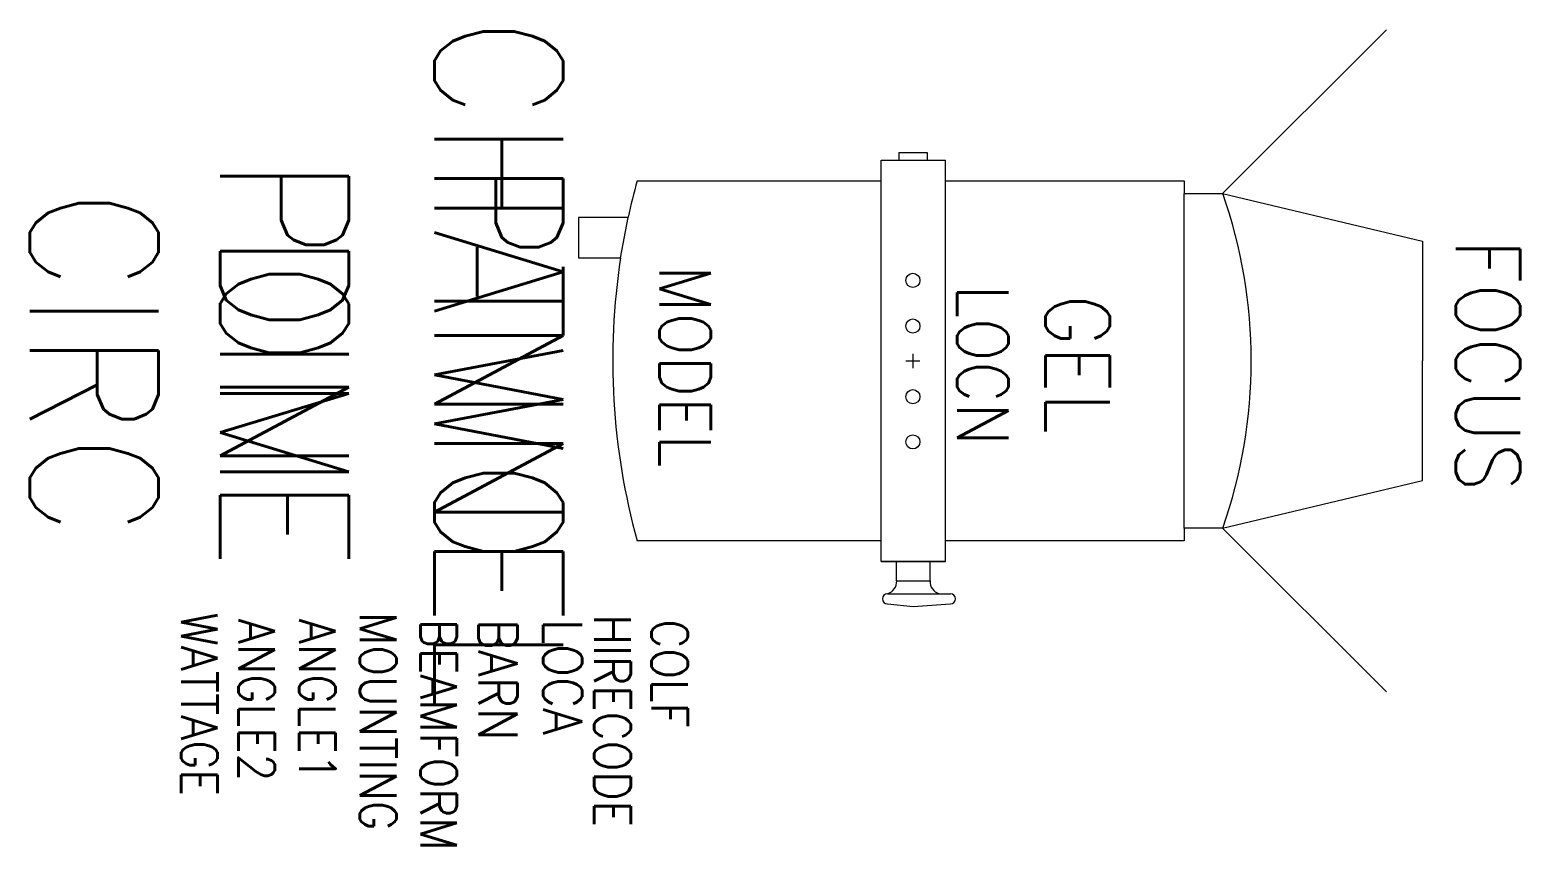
# Model space of a CAD drawing. Extents: x -1087 to 71, y -2336 to -1702.
import ezdxf
from ezdxf.enums import TextEntityAlignment as Align

# ---------------------------------------------------------------- set-up
doc = ezdxf.new("R2010")
doc.units = 0
doc.header["$MEASUREMENT"] = 0
doc.layers.get('0').update_dxf_attribs({"linetype": 'CONTINUOUS'})
for name, color, linetype in [('CHANNEL', 3, 'CONTINUOUS'), ('CIRC', 6, 'CONTINUOUS'), ('DIMMER', 4, 'CONTINUOUS'), ('FOCUS', 2, 'CONTINUOUS'), ('GEL', 1, 'CONTINUOUS'), ('LANTERNS', 4, 'CONTINUOUS'), ('LOCATION', 7, 'CONTINUOUS'), ('MODEL', 6, 'CONTINUOUS'), ('PATCH', 5, 'CONTINUOUS'), ('PATCH2', 5, 'CONTINUOUS')]:
    doc.layers.add(name, color=color, linetype=linetype)
doc.styles.get("Standard").update_dxf_attribs({"font": 'txt.shx'})

msp = doc.modelspace()

# ---------------------------------------------------------------- linework, layer by layer
for p, q in [((-160.3, -1829.6), (-33, -1702.3)), ((-425.7, -2115.6), (-425.7, -1803.6)), ((-425.7, -1803.6), (-375.7, -1803.6)), ((-412, -1797.6), (-390, -1797.6)), ((-412, -1797.6), (-412, -1803.6)), ((-390, -1797.6), (-390, -1803.6)), ((-375.7, -2115.6), (-375.7, -1803.6)), ((-615.3, -1819.6), (-425.7, -1819.6)), ((-375.7, -1819.6), (-190.3, -1819.6)), ((-190.3, -1819.6), (-190.3, -1829.6)), ((-190.3, -2089.6), (-190.3, -1829.6)), ((-190.3, -1829.6), (-160.3, -1829.6)), ((-160.3, -1829.6), (-5, -1866.6)), ((-622.3, -1848.1), (-660.8, -1848.1)), ((-660.8, -1848.1), (-660.8, -1871.3)), ((-628.2, -1879.6), (-622.3, -1848.1)), ((-660.8, -1871.3), (-660.8, -1879.6)), ((-5, -1866.6), (-5, -1959.6)), ((-660.8, -1879.6), (-628.2, -1879.6)), ((-401, -1954.3), (-401, -1965.3)), ((-406.5, -1959.6), (-395.5, -1959.6)), ((-5, -2052.6), (-5, -1959.6)), ((-160.3, -2089.6), (-5, -2052.6)), ((-190.3, -2089.6), (-190.3, -2099.6)), ((-160.3, -2089.6), (-190.3, -2089.6)), ((-160.3, -2089.6), (-33, -2216.9)), ((-425.7, -2099.6), (-615.3, -2099.6)), ((-190.3, -2099.6), (-375.7, -2099.6)), ((-375.7, -2115.6), (-425.7, -2115.6)), ((-425.7, -2115.6), (-375.7, -2115.6)), ((-413.7, -2130.6), (-413.7, -2115.6)), ((-387.7, -2130.6), (-387.7, -2115.6)), ((-413.7, -2130.6), (-387.7, -2130.6)), ((-420.7, -2140.6), (-371.9, -2140.6)), ((-420.7, -2148.6), (-400.7, -2150.6)), ((-400.7, -2150.6), (-371.9, -2148.6))]:
    msp.add_line(p, q)
for centre in [(-401, -1897.1), (-401, -1932.6), (-401, -1987.5), (-401, -2022.6)]:
    msp.add_circle(centre, 5.5)
for centre, radius, start, end in [((-110.5, -1959.6), 523.8, 164.4991, 167.7049), ((-530.4, -1959.6), 392.3, 340.6493, 19.3507), ((-110.5, -1959.6), 523.8, 171.2134, 195.5009), ((-423.8, -2131), 10.2, 288.0473, 1.9687), ((-377.7, -2131.1), 9.99, 177.3184, 252.6657), ((-420.7, -2144.6), 4, 90, 270), ((-371.9, -2144.6), 4, 270, 90)]:
    msp.add_arc(centre, radius, start, end)
msp.add_point((-401, -1959.6))
msp.add_point((-401, -1959.6))

# ---------------------------------------------------------------- texts
at = {"layer": 'CHANNEL', "width": 0.89}
msp.add_attdef('CHANNEL', text='', height=100, rotation=270, dxfattribs=at).set_placement((-772.8, -1961), align=Align.CENTER)
at = {"layer": 'CIRC', "width": 0.89}
msp.add_attdef('CIRC', text='', height=100, rotation=270, dxfattribs=at).set_placement((-1087.2, -1961), align=Align.CENTER)
at = {"layer": 'DIMMER', "width": 0.89}
msp.add_attdef('DIM', text='', height=100, rotation=270, dxfattribs=at).set_placement((-939.4, -1960.1), align=Align.CENTER)
at = {"layer": 'FOCUS', "color": 30, "width": 0.89}
msp.add_attdef('FOCUS', text='', height=50, rotation=270, dxfattribs=at).set_placement((20.9, -1963.1), align=Align.CENTER)
at = {"layer": 'GEL', "width": 0.89}
msp.add_attdef('GEL', text='', height=50, rotation=270, dxfattribs=at).set_placement((-297.9, -1962.2), align=Align.CENTER)
at = {"layer": 'LANTERNS', "color": 0, "width": 0.89, "flags": 1}
for tag, p, s, height in [('WATTAGE', (-969.6, -2155.2, 0), '2000', 28.3), ('ANGLE2', (-925.1, -2160.1), '57', 28.3), ('ANGLE1', (-877.9, -2160.1), '7', 28.3), ('MOUNTING', (-830.7, -2154.9), 'STANDARD HOOK CLAMP', 28.305), ('BEAMFORM', (-783.6, -2160.1), 'C', 28.3), ('BARN', (-738.6, -2160.1), '1', 30.3), ('LOCA', (-688.2, -2160.2), '', 30.3), ('HIRECODE', (-648.6, -2156.7), '', 28.3), ('COLF', (-604.2, -2160.4), 'N', 28.3)]:
    msp.add_attdef(tag, p, s, height=height, rotation=270, dxfattribs=at)
at = {"layer": 'LOCATION', "width": 0.89}
msp.add_attdef('LOCN', text='', height=40, rotation=270, dxfattribs=at).set_placement((-366.7, -1963), align=Align.CENTER)
at = {"layer": 'MODEL', "width": 0.89}
msp.add_attdef('MODEL', text='CAD PC', height=40, rotation=270, dxfattribs=at).set_placement((-597.9, -1964), align=Align.CENTER)
at = {"layer": 'PATCH', "width": 0.89}
msp.add_attdef('PONE', text='', height=100, rotation=270, dxfattribs=at).set_placement((-939.4, -1961), align=Align.CENTER)
at = {"layer": 'PATCH2', "width": 0.89}
msp.add_attdef('PTWO', text='', height=100, rotation=270, dxfattribs=at).set_placement((-772.8, -1961), align=Align.CENTER)

doc.saveas('drawing.dxf')
